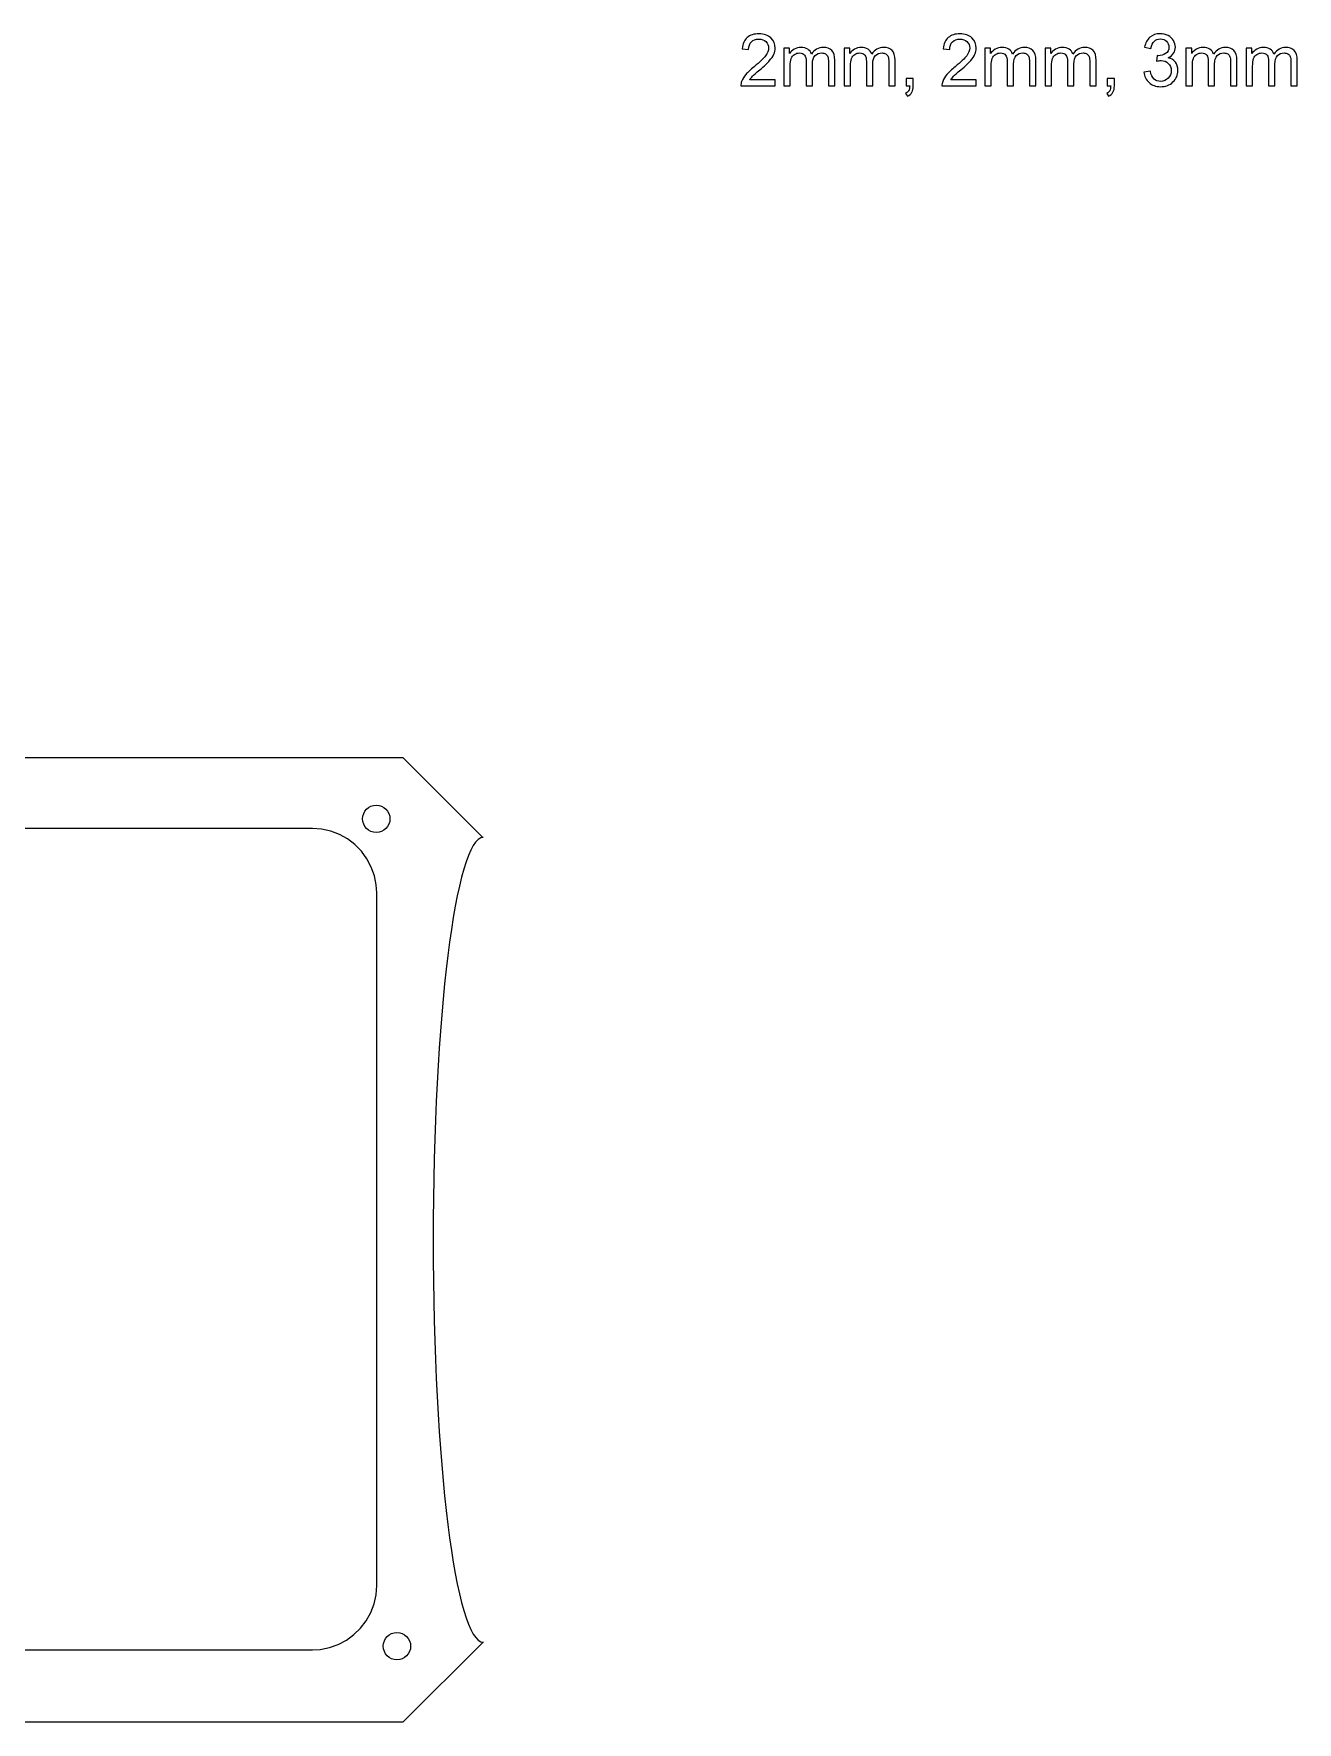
# Model space of a CAD drawing. Header units: millimetres. Extents: x -919 to 580, y -684 to 404.
# Drawn here: x 114.1 to 261.9, y -393 to -195.5 of the extents above; entities that cross this region are included whole.
import ezdxf

# ---------------------------------------------------------------- set-up
doc = ezdxf.new("R2010")
doc.units = ezdxf.units.MM
doc.header["$MEASUREMENT"] = 0
doc.layers.add('Layer 1', color=7, linetype='Continuous')

msp = doc.modelspace()

# ---------------------------------------------------------------- linework, layer by layer
at = {"layer": 'Layer 1', "color": 250, "lineweight": 20}
for centre in [(154.2132, -287.294), (156.6279, -384.0647)]:
    msp.add_ellipse(centre, major_axis=(0, 1.6), ratio=1, dxfattribs=at)
at = {"layer": 'Layer 1', "color": 250}
for points, knots in [([(200.8715, -200.8382), (200.8715, -200.8382), (200.8715, -201.5494), (200.8715, -201.5494), (200.8715, -201.5494), (196.8582, -201.5494), (196.8582, -201.5494), (196.8526, -201.3702), (196.8822, -201.198), (196.9457, -201.0315), (197.0487, -200.7592), (197.2138, -200.4897), (197.441, -200.2258), (197.6682, -199.9619), (197.9928, -199.6571), (198.4147, -199.3114), (199.0709, -198.7709), (199.5168, -198.3433), (199.7496, -198.0273), (199.9839, -197.7112), (200.101, -197.412), (200.101, -197.1298), (200.101, -196.8349), (199.9951, -196.5865), (199.7835, -196.3833), (199.5718, -196.1815), (199.2952, -196.0799), (198.9552, -196.0799), (198.5953, -196.0799), (198.3075, -196.1872), (198.0916, -196.4016), (197.8756, -196.6147), (197.767, -196.9111), (197.7642, -197.2906), (197.7642, -197.2906), (197.0022, -197.2144), (197.0022, -197.2144), (197.0544, -196.6444), (197.2519, -196.2097), (197.5934, -195.9106), (197.9363, -195.6114), (198.3949, -195.4618), (198.9721, -195.4618), (199.5535, -195.4618), (200.0149, -195.6227), (200.3536, -195.9459), (200.6936, -196.269), (200.863, -196.6698), (200.863, -197.1467), (200.863, -197.3894), (200.8136, -197.6279), (200.7134, -197.8622), (200.6146, -198.0978), (200.4495, -198.3448), (200.2195, -198.6044), (199.9881, -198.8626), (199.6057, -199.2196), (199.0723, -199.6712), (198.625, -200.0466), (198.3371, -200.3006), (198.2101, -200.4346), (198.0831, -200.5687), (197.9787, -200.7027), (197.8954, -200.8382), (197.8954, -200.8382), (200.8715, -200.8382), (200.8715, -200.8382)], [0, 0, 0, 0, 0.04545455, 0.04545455, 0.04545455, 0.09090909, 0.09090909, 0.09090909, 0.13636364, 0.13636364, 0.13636364, 0.18181818, 0.18181818, 0.18181818, 0.22727273, 0.22727273, 0.22727273, 0.27272727, 0.27272727, 0.27272727, 0.31818182, 0.31818182, 0.31818182, 0.36363636, 0.36363636, 0.36363636, 0.40909091, 0.40909091, 0.40909091, 0.45454545, 0.45454545, 0.45454545, 0.5, 0.5, 0.5, 0.54545455, 0.54545455, 0.54545455, 0.59090909, 0.59090909, 0.59090909, 0.63636364, 0.63636364, 0.63636364, 0.68181818, 0.68181818, 0.68181818, 0.72727273, 0.72727273, 0.72727273, 0.77272727, 0.77272727, 0.77272727, 0.81818182, 0.81818182, 0.81818182, 0.86363636, 0.86363636, 0.86363636, 0.90909091, 0.90909091, 0.90909091, 0.95454545, 0.95454545, 0.95454545, 1, 1, 1, 1]), ([(224.3906, -200.8382), (224.3906, -200.8382), (224.3906, -201.5494), (224.3906, -201.5494), (224.3906, -201.5494), (220.3773, -201.5494), (220.3773, -201.5494), (220.3717, -201.3702), (220.4013, -201.198), (220.4648, -201.0315), (220.5678, -200.7592), (220.7329, -200.4897), (220.9601, -200.2258), (221.1873, -199.9619), (221.5119, -199.6571), (221.9338, -199.3114), (222.59, -198.7709), (223.0359, -198.3433), (223.2687, -198.0273), (223.503, -197.7112), (223.6201, -197.412), (223.6201, -197.1298), (223.6201, -196.8349), (223.5142, -196.5865), (223.3026, -196.3833), (223.0909, -196.1815), (222.8143, -196.0799), (222.4743, -196.0799), (222.1144, -196.0799), (221.8266, -196.1872), (221.6107, -196.4016), (221.3947, -196.6147), (221.2861, -196.9111), (221.2833, -197.2906), (221.2833, -197.2906), (220.5213, -197.2144), (220.5213, -197.2144), (220.5735, -196.6444), (220.771, -196.2097), (221.1125, -195.9106), (221.4554, -195.6114), (221.914, -195.4618), (222.4912, -195.4618), (223.0726, -195.4618), (223.534, -195.6227), (223.8727, -195.9459), (224.2127, -196.269), (224.3821, -196.6698), (224.3821, -197.1467), (224.3821, -197.3894), (224.3327, -197.6279), (224.2325, -197.8622), (224.1337, -198.0978), (223.9686, -198.3448), (223.7386, -198.6044), (223.5072, -198.8626), (223.1248, -199.2196), (222.5914, -199.6712), (222.1441, -200.0466), (221.8562, -200.3006), (221.7292, -200.4346), (221.6022, -200.5687), (221.4978, -200.7027), (221.4145, -200.8382), (221.4145, -200.8382), (224.3906, -200.8382), (224.3906, -200.8382)], [0, 0, 0, 0, 0.04545455, 0.04545455, 0.04545455, 0.09090909, 0.09090909, 0.09090909, 0.13636364, 0.13636364, 0.13636364, 0.18181818, 0.18181818, 0.18181818, 0.22727273, 0.22727273, 0.22727273, 0.27272727, 0.27272727, 0.27272727, 0.31818182, 0.31818182, 0.31818182, 0.36363636, 0.36363636, 0.36363636, 0.40909091, 0.40909091, 0.40909091, 0.45454545, 0.45454545, 0.45454545, 0.5, 0.5, 0.5, 0.54545455, 0.54545455, 0.54545455, 0.59090909, 0.59090909, 0.59090909, 0.63636364, 0.63636364, 0.63636364, 0.68181818, 0.68181818, 0.68181818, 0.72727273, 0.72727273, 0.72727273, 0.77272727, 0.77272727, 0.77272727, 0.81818182, 0.81818182, 0.81818182, 0.86363636, 0.86363636, 0.86363636, 0.90909091, 0.90909091, 0.90909091, 0.95454545, 0.95454545, 0.95454545, 1, 1, 1, 1]), ([(244.0065, -199.9407), (244.0065, -199.9407), (244.7516, -199.8391), (244.7516, -199.8391), (244.8376, -200.2625), (244.9816, -200.5673), (245.1862, -200.7535), (245.3908, -200.9398), (245.642, -201.0329), (245.9397, -201.0329), (246.2925, -201.0329), (246.5903, -200.9116), (246.8301, -200.6689), (247.07, -200.4262), (247.19, -200.1256), (247.19, -199.7672), (247.19, -199.4257), (247.0785, -199.1434), (246.8541, -198.9205), (246.6312, -198.6989), (246.3475, -198.5875), (246.0018, -198.5875), (245.8607, -198.5875), (245.6857, -198.6157), (245.4755, -198.6707), (245.4755, -198.6707), (245.5587, -198.0188), (245.5587, -198.0188), (245.6081, -198.0244), (245.649, -198.0273), (245.6787, -198.0273), (245.9976, -198.0273), (246.2826, -197.944), (246.538, -197.7789), (246.792, -197.6138), (246.919, -197.3598), (246.919, -197.0169), (246.919, -196.7445), (246.8259, -196.5188), (246.6411, -196.3396), (246.4562, -196.1603), (246.2177, -196.0714), (245.9256, -196.0714), (245.6349, -196.0714), (245.3936, -196.1632), (245.2003, -196.3466), (245.007, -196.5301), (244.8828, -196.8052), (244.8278, -197.1721), (244.8278, -197.1721), (244.0827, -197.0366), (244.0827, -197.0366), (244.1744, -196.5371), (244.3804, -196.1491), (244.7036, -195.8739), (245.0253, -195.5987), (245.4275, -195.4618), (245.9073, -195.4618), (246.2375, -195.4618), (246.5423, -195.5324), (246.8203, -195.6749), (247.0997, -195.816), (247.3127, -196.0094), (247.4595, -196.2535), (247.6077, -196.499), (247.681, -196.7587), (247.681, -197.0338), (247.681, -197.2949), (247.6105, -197.532), (247.4708, -197.7464), (247.3297, -197.9609), (247.1208, -198.1317), (246.8457, -198.2587), (247.2041, -198.3405), (247.4821, -198.5127), (247.681, -198.7737), (247.8786, -199.0334), (247.9774, -199.3608), (247.9774, -199.7516), (247.9774, -200.2808), (247.7841, -200.731), (247.3988, -201.0993), (247.0122, -201.4676), (246.5239, -201.651), (245.9341, -201.651), (245.4021, -201.651), (244.9604, -201.4915), (244.609, -201.174), (244.2563, -200.8565), (244.0559, -200.4459), (244.0065, -199.9407)], [0, 0, 0, 0, 0.03333333, 0.03333333, 0.03333333, 0.06666667, 0.06666667, 0.06666667, 0.1, 0.1, 0.1, 0.13333333, 0.13333333, 0.13333333, 0.16666667, 0.16666667, 0.16666667, 0.2, 0.2, 0.2, 0.23333333, 0.23333333, 0.23333333, 0.26666667, 0.26666667, 0.26666667, 0.3, 0.3, 0.3, 0.33333333, 0.33333333, 0.33333333, 0.36666667, 0.36666667, 0.36666667, 0.4, 0.4, 0.4, 0.43333333, 0.43333333, 0.43333333, 0.46666667, 0.46666667, 0.46666667, 0.5, 0.5, 0.5, 0.53333333, 0.53333333, 0.53333333, 0.56666667, 0.56666667, 0.56666667, 0.6, 0.6, 0.6, 0.63333333, 0.63333333, 0.63333333, 0.66666667, 0.66666667, 0.66666667, 0.7, 0.7, 0.7, 0.73333333, 0.73333333, 0.73333333, 0.76666667, 0.76666667, 0.76666667, 0.8, 0.8, 0.8, 0.83333333, 0.83333333, 0.83333333, 0.86666667, 0.86666667, 0.86666667, 0.9, 0.9, 0.9, 0.93333333, 0.93333333, 0.93333333, 0.96666667, 0.96666667, 0.96666667, 1, 1, 1, 1]), ([(201.8804, -201.5494), (201.8804, -201.5494), (201.8804, -197.1552), (201.8804, -197.1552), (201.8804, -197.1552), (202.5493, -197.1552), (202.5493, -197.1552), (202.5493, -197.1552), (202.5493, -197.7761), (202.5493, -197.7761), (202.6861, -197.5616), (202.8696, -197.388), (203.0982, -197.2582), (203.3268, -197.127), (203.5864, -197.062), (203.8785, -197.062), (204.2031, -197.062), (204.4698, -197.1298), (204.6772, -197.2638), (204.8847, -197.3993), (205.0314, -197.587), (205.1161, -197.8297), (205.466, -197.3175), (205.919, -197.062), (206.4778, -197.062), (206.9153, -197.062), (207.2525, -197.182), (207.4868, -197.4233), (207.7224, -197.6646), (207.841, -198.0357), (207.841, -198.5367), (207.841, -198.5367), (207.841, -201.5494), (207.841, -201.5494), (207.841, -201.5494), (207.0959, -201.5494), (207.0959, -201.5494), (207.0959, -201.5494), (207.0959, -198.7836), (207.0959, -198.7836), (207.0959, -198.4873), (207.0705, -198.2728), (207.0225, -198.1416), (206.9745, -198.0103), (206.887, -197.9059), (206.7586, -197.8255), (206.6316, -197.745), (206.4821, -197.7055), (206.3113, -197.7055), (206.0009, -197.7055), (205.744, -197.8085), (205.5394, -198.0131), (205.3348, -198.2192), (205.2332, -198.548), (205.2332, -198.9995), (205.2332, -198.9995), (205.2332, -201.5494), (205.2332, -201.5494), (205.2332, -201.5494), (204.4881, -201.5494), (204.4881, -201.5494), (204.4881, -201.5494), (204.4881, -198.6975), (204.4881, -198.6975), (204.4881, -198.3673), (204.4275, -198.119), (204.3061, -197.9539), (204.1848, -197.7888), (203.9858, -197.7055), (203.7106, -197.7055), (203.5018, -197.7055), (203.3085, -197.7606), (203.1307, -197.8706), (202.9529, -197.9807), (202.8244, -198.1416), (202.744, -198.3546), (202.665, -198.5663), (202.6255, -198.8725), (202.6255, -199.2719), (202.6255, -199.2719), (202.6255, -201.5494), (202.6255, -201.5494), (202.6255, -201.5494), (201.8804, -201.5494), (201.8804, -201.5494)], [0, 0, 0, 0, 0.03571429, 0.03571429, 0.03571429, 0.07142857, 0.07142857, 0.07142857, 0.10714286, 0.10714286, 0.10714286, 0.14285714, 0.14285714, 0.14285714, 0.17857143, 0.17857143, 0.17857143, 0.21428571, 0.21428571, 0.21428571, 0.25, 0.25, 0.25, 0.28571429, 0.28571429, 0.28571429, 0.32142857, 0.32142857, 0.32142857, 0.35714286, 0.35714286, 0.35714286, 0.39285714, 0.39285714, 0.39285714, 0.42857143, 0.42857143, 0.42857143, 0.46428571, 0.46428571, 0.46428571, 0.5, 0.5, 0.5, 0.53571429, 0.53571429, 0.53571429, 0.57142857, 0.57142857, 0.57142857, 0.60714286, 0.60714286, 0.60714286, 0.64285714, 0.64285714, 0.64285714, 0.67857143, 0.67857143, 0.67857143, 0.71428571, 0.71428571, 0.71428571, 0.75, 0.75, 0.75, 0.78571429, 0.78571429, 0.78571429, 0.82142857, 0.82142857, 0.82142857, 0.85714286, 0.85714286, 0.85714286, 0.89285714, 0.89285714, 0.89285714, 0.92857143, 0.92857143, 0.92857143, 0.96428571, 0.96428571, 0.96428571, 1, 1, 1, 1]), ([(208.9332, -201.5494), (208.9332, -201.5494), (208.9332, -197.1552), (208.9332, -197.1552), (208.9332, -197.1552), (209.6021, -197.1552), (209.6021, -197.1552), (209.6021, -197.1552), (209.6021, -197.7761), (209.6021, -197.7761), (209.7389, -197.5616), (209.9224, -197.388), (210.151, -197.2582), (210.3796, -197.127), (210.6392, -197.062), (210.9313, -197.062), (211.2559, -197.062), (211.5226, -197.1298), (211.73, -197.2638), (211.9375, -197.3993), (212.0842, -197.587), (212.1689, -197.8297), (212.5188, -197.3175), (212.9718, -197.062), (213.5306, -197.062), (213.9681, -197.062), (214.3053, -197.182), (214.5396, -197.4233), (214.7752, -197.6646), (214.8938, -198.0357), (214.8938, -198.5367), (214.8938, -198.5367), (214.8938, -201.5494), (214.8938, -201.5494), (214.8938, -201.5494), (214.1487, -201.5494), (214.1487, -201.5494), (214.1487, -201.5494), (214.1487, -198.7836), (214.1487, -198.7836), (214.1487, -198.4873), (214.1233, -198.2728), (214.0753, -198.1416), (214.0273, -198.0103), (213.9398, -197.9059), (213.8114, -197.8255), (213.6844, -197.745), (213.5349, -197.7055), (213.3641, -197.7055), (213.0537, -197.7055), (212.7968, -197.8085), (212.5922, -198.0131), (212.3876, -198.2192), (212.286, -198.548), (212.286, -198.9995), (212.286, -198.9995), (212.286, -201.5494), (212.286, -201.5494), (212.286, -201.5494), (211.5409, -201.5494), (211.5409, -201.5494), (211.5409, -201.5494), (211.5409, -198.6975), (211.5409, -198.6975), (211.5409, -198.3673), (211.4803, -198.119), (211.3589, -197.9539), (211.2376, -197.7888), (211.0386, -197.7055), (210.7634, -197.7055), (210.5546, -197.7055), (210.3613, -197.7606), (210.1835, -197.8706), (210.0057, -197.9807), (209.8772, -198.1416), (209.7968, -198.3546), (209.7178, -198.5663), (209.6783, -198.8725), (209.6783, -199.2719), (209.6783, -199.2719), (209.6783, -201.5494), (209.6783, -201.5494), (209.6783, -201.5494), (208.9332, -201.5494), (208.9332, -201.5494)], [0, 0, 0, 0, 0.03571429, 0.03571429, 0.03571429, 0.07142857, 0.07142857, 0.07142857, 0.10714286, 0.10714286, 0.10714286, 0.14285714, 0.14285714, 0.14285714, 0.17857143, 0.17857143, 0.17857143, 0.21428571, 0.21428571, 0.21428571, 0.25, 0.25, 0.25, 0.28571429, 0.28571429, 0.28571429, 0.32142857, 0.32142857, 0.32142857, 0.35714286, 0.35714286, 0.35714286, 0.39285714, 0.39285714, 0.39285714, 0.42857143, 0.42857143, 0.42857143, 0.46428571, 0.46428571, 0.46428571, 0.5, 0.5, 0.5, 0.53571429, 0.53571429, 0.53571429, 0.57142857, 0.57142857, 0.57142857, 0.60714286, 0.60714286, 0.60714286, 0.64285714, 0.64285714, 0.64285714, 0.67857143, 0.67857143, 0.67857143, 0.71428571, 0.71428571, 0.71428571, 0.75, 0.75, 0.75, 0.78571429, 0.78571429, 0.78571429, 0.82142857, 0.82142857, 0.82142857, 0.85714286, 0.85714286, 0.85714286, 0.89285714, 0.89285714, 0.89285714, 0.92857143, 0.92857143, 0.92857143, 0.96428571, 0.96428571, 0.96428571, 1, 1, 1, 1]), ([(225.3995, -201.5494), (225.3995, -201.5494), (225.3995, -197.1552), (225.3995, -197.1552), (225.3995, -197.1552), (226.0684, -197.1552), (226.0684, -197.1552), (226.0684, -197.1552), (226.0684, -197.7761), (226.0684, -197.7761), (226.2052, -197.5616), (226.3887, -197.388), (226.6173, -197.2582), (226.8459, -197.127), (227.1055, -197.062), (227.3976, -197.062), (227.7222, -197.062), (227.9889, -197.1298), (228.1963, -197.2638), (228.4038, -197.3993), (228.5505, -197.587), (228.6352, -197.8297), (228.9851, -197.3175), (229.4381, -197.062), (229.9969, -197.062), (230.4344, -197.062), (230.7716, -197.182), (231.0059, -197.4233), (231.2415, -197.6646), (231.3601, -198.0357), (231.3601, -198.5367), (231.3601, -198.5367), (231.3601, -201.5494), (231.3601, -201.5494), (231.3601, -201.5494), (230.615, -201.5494), (230.615, -201.5494), (230.615, -201.5494), (230.615, -198.7836), (230.615, -198.7836), (230.615, -198.4873), (230.5896, -198.2728), (230.5416, -198.1416), (230.4936, -198.0103), (230.4061, -197.9059), (230.2777, -197.8255), (230.1507, -197.745), (230.0012, -197.7055), (229.8304, -197.7055), (229.52, -197.7055), (229.2631, -197.8085), (229.0585, -198.0131), (228.8539, -198.2192), (228.7523, -198.548), (228.7523, -198.9995), (228.7523, -198.9995), (228.7523, -201.5494), (228.7523, -201.5494), (228.7523, -201.5494), (228.0072, -201.5494), (228.0072, -201.5494), (228.0072, -201.5494), (228.0072, -198.6975), (228.0072, -198.6975), (228.0072, -198.3673), (227.9466, -198.119), (227.8252, -197.9539), (227.7039, -197.7888), (227.5049, -197.7055), (227.2297, -197.7055), (227.0209, -197.7055), (226.8276, -197.7606), (226.6498, -197.8706), (226.472, -197.9807), (226.3435, -198.1416), (226.2631, -198.3546), (226.1841, -198.5663), (226.1446, -198.8725), (226.1446, -199.2719), (226.1446, -199.2719), (226.1446, -201.5494), (226.1446, -201.5494), (226.1446, -201.5494), (225.3995, -201.5494), (225.3995, -201.5494)], [0, 0, 0, 0, 0.03571429, 0.03571429, 0.03571429, 0.07142857, 0.07142857, 0.07142857, 0.10714286, 0.10714286, 0.10714286, 0.14285714, 0.14285714, 0.14285714, 0.17857143, 0.17857143, 0.17857143, 0.21428571, 0.21428571, 0.21428571, 0.25, 0.25, 0.25, 0.28571429, 0.28571429, 0.28571429, 0.32142857, 0.32142857, 0.32142857, 0.35714286, 0.35714286, 0.35714286, 0.39285714, 0.39285714, 0.39285714, 0.42857143, 0.42857143, 0.42857143, 0.46428571, 0.46428571, 0.46428571, 0.5, 0.5, 0.5, 0.53571429, 0.53571429, 0.53571429, 0.57142857, 0.57142857, 0.57142857, 0.60714286, 0.60714286, 0.60714286, 0.64285714, 0.64285714, 0.64285714, 0.67857143, 0.67857143, 0.67857143, 0.71428571, 0.71428571, 0.71428571, 0.75, 0.75, 0.75, 0.78571429, 0.78571429, 0.78571429, 0.82142857, 0.82142857, 0.82142857, 0.85714286, 0.85714286, 0.85714286, 0.89285714, 0.89285714, 0.89285714, 0.92857143, 0.92857143, 0.92857143, 0.96428571, 0.96428571, 0.96428571, 1, 1, 1, 1]), ([(232.4523, -201.5494), (232.4523, -201.5494), (232.4523, -197.1552), (232.4523, -197.1552), (232.4523, -197.1552), (233.1212, -197.1552), (233.1212, -197.1552), (233.1212, -197.1552), (233.1212, -197.7761), (233.1212, -197.7761), (233.258, -197.5616), (233.4415, -197.388), (233.6701, -197.2582), (233.8987, -197.127), (234.1583, -197.062), (234.4504, -197.062), (234.775, -197.062), (235.0417, -197.1298), (235.2491, -197.2638), (235.4566, -197.3993), (235.6033, -197.587), (235.688, -197.8297), (236.0379, -197.3175), (236.4909, -197.062), (237.0497, -197.062), (237.4872, -197.062), (237.8244, -197.182), (238.0587, -197.4233), (238.2943, -197.6646), (238.4129, -198.0357), (238.4129, -198.5367), (238.4129, -198.5367), (238.4129, -201.5494), (238.4129, -201.5494), (238.4129, -201.5494), (237.6678, -201.5494), (237.6678, -201.5494), (237.6678, -201.5494), (237.6678, -198.7836), (237.6678, -198.7836), (237.6678, -198.4873), (237.6424, -198.2728), (237.5944, -198.1416), (237.5464, -198.0103), (237.4589, -197.9059), (237.3305, -197.8255), (237.2035, -197.745), (237.054, -197.7055), (236.8832, -197.7055), (236.5728, -197.7055), (236.3159, -197.8085), (236.1113, -198.0131), (235.9067, -198.2192), (235.8051, -198.548), (235.8051, -198.9995), (235.8051, -198.9995), (235.8051, -201.5494), (235.8051, -201.5494), (235.8051, -201.5494), (235.06, -201.5494), (235.06, -201.5494), (235.06, -201.5494), (235.06, -198.6975), (235.06, -198.6975), (235.06, -198.3673), (234.9994, -198.119), (234.878, -197.9539), (234.7567, -197.7888), (234.5577, -197.7055), (234.2825, -197.7055), (234.0737, -197.7055), (233.8804, -197.7606), (233.7026, -197.8706), (233.5248, -197.9807), (233.3963, -198.1416), (233.3159, -198.3546), (233.2369, -198.5663), (233.1974, -198.8725), (233.1974, -199.2719), (233.1974, -199.2719), (233.1974, -201.5494), (233.1974, -201.5494), (233.1974, -201.5494), (232.4523, -201.5494), (232.4523, -201.5494)], [0, 0, 0, 0, 0.03571429, 0.03571429, 0.03571429, 0.07142857, 0.07142857, 0.07142857, 0.10714286, 0.10714286, 0.10714286, 0.14285714, 0.14285714, 0.14285714, 0.17857143, 0.17857143, 0.17857143, 0.21428571, 0.21428571, 0.21428571, 0.25, 0.25, 0.25, 0.28571429, 0.28571429, 0.28571429, 0.32142857, 0.32142857, 0.32142857, 0.35714286, 0.35714286, 0.35714286, 0.39285714, 0.39285714, 0.39285714, 0.42857143, 0.42857143, 0.42857143, 0.46428571, 0.46428571, 0.46428571, 0.5, 0.5, 0.5, 0.53571429, 0.53571429, 0.53571429, 0.57142857, 0.57142857, 0.57142857, 0.60714286, 0.60714286, 0.60714286, 0.64285714, 0.64285714, 0.64285714, 0.67857143, 0.67857143, 0.67857143, 0.71428571, 0.71428571, 0.71428571, 0.75, 0.75, 0.75, 0.78571429, 0.78571429, 0.78571429, 0.82142857, 0.82142857, 0.82142857, 0.85714286, 0.85714286, 0.85714286, 0.89285714, 0.89285714, 0.89285714, 0.92857143, 0.92857143, 0.92857143, 0.96428571, 0.96428571, 0.96428571, 1, 1, 1, 1]), ([(248.9186, -201.5494), (248.9186, -201.5494), (248.9186, -197.1552), (248.9186, -197.1552), (248.9186, -197.1552), (249.5875, -197.1552), (249.5875, -197.1552), (249.5875, -197.1552), (249.5875, -197.7761), (249.5875, -197.7761), (249.7243, -197.5616), (249.9078, -197.388), (250.1364, -197.2582), (250.365, -197.127), (250.6246, -197.062), (250.9167, -197.062), (251.2413, -197.062), (251.508, -197.1298), (251.7154, -197.2638), (251.9229, -197.3993), (252.0696, -197.587), (252.1543, -197.8297), (252.5042, -197.3175), (252.9572, -197.062), (253.516, -197.062), (253.9535, -197.062), (254.2907, -197.182), (254.525, -197.4233), (254.7606, -197.6646), (254.8792, -198.0357), (254.8792, -198.5367), (254.8792, -198.5367), (254.8792, -201.5494), (254.8792, -201.5494), (254.8792, -201.5494), (254.1341, -201.5494), (254.1341, -201.5494), (254.1341, -201.5494), (254.1341, -198.7836), (254.1341, -198.7836), (254.1341, -198.4873), (254.1087, -198.2728), (254.0607, -198.1416), (254.0127, -198.0103), (253.9252, -197.9059), (253.7968, -197.8255), (253.6698, -197.745), (253.5203, -197.7055), (253.3495, -197.7055), (253.0391, -197.7055), (252.7822, -197.8085), (252.5776, -198.0131), (252.373, -198.2192), (252.2714, -198.548), (252.2714, -198.9995), (252.2714, -198.9995), (252.2714, -201.5494), (252.2714, -201.5494), (252.2714, -201.5494), (251.5263, -201.5494), (251.5263, -201.5494), (251.5263, -201.5494), (251.5263, -198.6975), (251.5263, -198.6975), (251.5263, -198.3673), (251.4657, -198.119), (251.3443, -197.9539), (251.223, -197.7888), (251.024, -197.7055), (250.7488, -197.7055), (250.54, -197.7055), (250.3467, -197.7606), (250.1689, -197.8706), (249.9911, -197.9807), (249.8626, -198.1416), (249.7822, -198.3546), (249.7032, -198.5663), (249.6637, -198.8725), (249.6637, -199.2719), (249.6637, -199.2719), (249.6637, -201.5494), (249.6637, -201.5494), (249.6637, -201.5494), (248.9186, -201.5494), (248.9186, -201.5494)], [0, 0, 0, 0, 0.03571429, 0.03571429, 0.03571429, 0.07142857, 0.07142857, 0.07142857, 0.10714286, 0.10714286, 0.10714286, 0.14285714, 0.14285714, 0.14285714, 0.17857143, 0.17857143, 0.17857143, 0.21428571, 0.21428571, 0.21428571, 0.25, 0.25, 0.25, 0.28571429, 0.28571429, 0.28571429, 0.32142857, 0.32142857, 0.32142857, 0.35714286, 0.35714286, 0.35714286, 0.39285714, 0.39285714, 0.39285714, 0.42857143, 0.42857143, 0.42857143, 0.46428571, 0.46428571, 0.46428571, 0.5, 0.5, 0.5, 0.53571429, 0.53571429, 0.53571429, 0.57142857, 0.57142857, 0.57142857, 0.60714286, 0.60714286, 0.60714286, 0.64285714, 0.64285714, 0.64285714, 0.67857143, 0.67857143, 0.67857143, 0.71428571, 0.71428571, 0.71428571, 0.75, 0.75, 0.75, 0.78571429, 0.78571429, 0.78571429, 0.82142857, 0.82142857, 0.82142857, 0.85714286, 0.85714286, 0.85714286, 0.89285714, 0.89285714, 0.89285714, 0.92857143, 0.92857143, 0.92857143, 0.96428571, 0.96428571, 0.96428571, 1, 1, 1, 1]), ([(255.9714, -201.5494), (255.9714, -201.5494), (255.9714, -197.1552), (255.9714, -197.1552), (255.9714, -197.1552), (256.6403, -197.1552), (256.6403, -197.1552), (256.6403, -197.1552), (256.6403, -197.7761), (256.6403, -197.7761), (256.7771, -197.5616), (256.9606, -197.388), (257.1892, -197.2582), (257.4178, -197.127), (257.6774, -197.062), (257.9695, -197.062), (258.2941, -197.062), (258.5608, -197.1298), (258.7682, -197.2638), (258.9757, -197.3993), (259.1224, -197.587), (259.2071, -197.8297), (259.557, -197.3175), (260.01, -197.062), (260.5688, -197.062), (261.0063, -197.062), (261.3435, -197.182), (261.5778, -197.4233), (261.8134, -197.6646), (261.932, -198.0357), (261.932, -198.5367), (261.932, -198.5367), (261.932, -201.5494), (261.932, -201.5494), (261.932, -201.5494), (261.1869, -201.5494), (261.1869, -201.5494), (261.1869, -201.5494), (261.1869, -198.7836), (261.1869, -198.7836), (261.1869, -198.4873), (261.1615, -198.2728), (261.1135, -198.1416), (261.0655, -198.0103), (260.978, -197.9059), (260.8496, -197.8255), (260.7226, -197.745), (260.5731, -197.7055), (260.4023, -197.7055), (260.0919, -197.7055), (259.835, -197.8085), (259.6304, -198.0131), (259.4258, -198.2192), (259.3242, -198.548), (259.3242, -198.9995), (259.3242, -198.9995), (259.3242, -201.5494), (259.3242, -201.5494), (259.3242, -201.5494), (258.5791, -201.5494), (258.5791, -201.5494), (258.5791, -201.5494), (258.5791, -198.6975), (258.5791, -198.6975), (258.5791, -198.3673), (258.5185, -198.119), (258.3971, -197.9539), (258.2758, -197.7888), (258.0768, -197.7055), (257.8016, -197.7055), (257.5928, -197.7055), (257.3995, -197.7606), (257.2217, -197.8706), (257.0439, -197.9807), (256.9154, -198.1416), (256.835, -198.3546), (256.756, -198.5663), (256.7165, -198.8725), (256.7165, -199.2719), (256.7165, -199.2719), (256.7165, -201.5494), (256.7165, -201.5494), (256.7165, -201.5494), (255.9714, -201.5494), (255.9714, -201.5494)], [0, 0, 0, 0, 0.03571429, 0.03571429, 0.03571429, 0.07142857, 0.07142857, 0.07142857, 0.10714286, 0.10714286, 0.10714286, 0.14285714, 0.14285714, 0.14285714, 0.17857143, 0.17857143, 0.17857143, 0.21428571, 0.21428571, 0.21428571, 0.25, 0.25, 0.25, 0.28571429, 0.28571429, 0.28571429, 0.32142857, 0.32142857, 0.32142857, 0.35714286, 0.35714286, 0.35714286, 0.39285714, 0.39285714, 0.39285714, 0.42857143, 0.42857143, 0.42857143, 0.46428571, 0.46428571, 0.46428571, 0.5, 0.5, 0.5, 0.53571429, 0.53571429, 0.53571429, 0.57142857, 0.57142857, 0.57142857, 0.60714286, 0.60714286, 0.60714286, 0.64285714, 0.64285714, 0.64285714, 0.67857143, 0.67857143, 0.67857143, 0.71428571, 0.71428571, 0.71428571, 0.75, 0.75, 0.75, 0.78571429, 0.78571429, 0.78571429, 0.82142857, 0.82142857, 0.82142857, 0.85714286, 0.85714286, 0.85714286, 0.89285714, 0.89285714, 0.89285714, 0.92857143, 0.92857143, 0.92857143, 0.96428571, 0.96428571, 0.96428571, 1, 1, 1, 1]), ([(216.1807, -201.5494), (216.1807, -201.5494), (216.1807, -200.7027), (216.1807, -200.7027), (216.1807, -200.7027), (217.0274, -200.7027), (217.0274, -200.7027), (217.0274, -200.7027), (217.0274, -201.5494), (217.0274, -201.5494), (217.0274, -201.8613), (216.9724, -202.1138), (216.8609, -202.3058), (216.7508, -202.4977), (216.5744, -202.6472), (216.3331, -202.7517), (216.3331, -202.7517), (216.1299, -202.4299), (216.1299, -202.4299), (216.288, -202.3608), (216.4037, -202.2592), (216.4771, -202.1265), (216.5519, -201.9925), (216.5942, -201.8006), (216.6027, -201.5494), (216.6027, -201.5494), (216.1807, -201.5494), (216.1807, -201.5494)], [0, 0, 0, 0, 0.11111111, 0.11111111, 0.11111111, 0.22222222, 0.22222222, 0.22222222, 0.33333333, 0.33333333, 0.33333333, 0.44444444, 0.44444444, 0.44444444, 0.55555556, 0.55555556, 0.55555556, 0.66666667, 0.66666667, 0.66666667, 0.77777778, 0.77777778, 0.77777778, 0.88888889, 0.88888889, 0.88888889, 1, 1, 1, 1]), ([(239.6998, -201.5494), (239.6998, -201.5494), (239.6998, -200.7027), (239.6998, -200.7027), (239.6998, -200.7027), (240.5465, -200.7027), (240.5465, -200.7027), (240.5465, -200.7027), (240.5465, -201.5494), (240.5465, -201.5494), (240.5465, -201.8613), (240.4915, -202.1138), (240.38, -202.3058), (240.2699, -202.4977), (240.0935, -202.6472), (239.8522, -202.7517), (239.8522, -202.7517), (239.649, -202.4299), (239.649, -202.4299), (239.8071, -202.3608), (239.9228, -202.2592), (239.9962, -202.1265), (240.071, -201.9925), (240.1133, -201.8006), (240.1218, -201.5494), (240.1218, -201.5494), (239.6998, -201.5494), (239.6998, -201.5494)], [0, 0, 0, 0, 0.11111111, 0.11111111, 0.11111111, 0.22222222, 0.22222222, 0.22222222, 0.33333333, 0.33333333, 0.33333333, 0.44444444, 0.44444444, 0.44444444, 0.55555556, 0.55555556, 0.55555556, 0.66666667, 0.66666667, 0.66666667, 0.77777778, 0.77777778, 0.77777778, 0.88888889, 0.88888889, 0.88888889, 1, 1, 1, 1])]:
    msp.add_open_spline(points, degree=3, knots=knots, dxfattribs=at)
at = {"layer": 'Layer 1', "color": 242, "lineweight": 9}
msp.add_open_spline([(-2.655, -280.1303), (-2.655, -280.1303), (-2.6506, -286.0152), (-2.6506, -286.0152), (-2.6506, -286.0152), (-5.6255, -286.0134), (-5.6255, -286.0134), (-5.6255, -286.0134), (-5.6219, -288.4104), (-5.6219, -288.4104), (-5.6219, -288.4104), (-144.264, -288.4318), (-144.264, -288.4318), (-144.264, -288.4318), (-145.1797, -288.4879), (-145.1797, -288.4879), (-145.1797, -288.4879), (-146.2483, -288.6984), (-146.2483, -288.6984), (-146.2483, -288.6984), (-147.276, -289.0611), (-147.276, -289.0611), (-147.276, -289.0611), (-148.2399, -289.5683), (-148.2399, -289.5683), (-148.2399, -289.5683), (-149.1196, -290.2092), (-149.1196, -290.2092), (-149.1196, -290.2092), (-149.899, -290.9705), (-149.899, -290.9705), (-149.899, -290.9705), (-150.5598, -291.8363), (-150.5598, -291.8363), (-150.5598, -291.8363), (-151.0889, -292.7885), (-151.0889, -292.7885), (-151.0889, -292.7885), (-151.474, -293.807), (-151.474, -293.807), (-151.474, -293.807), (-151.7091, -294.8705), (-151.7091, -294.8705), (-151.7091, -294.8705), (-151.7879, -295.9559), (-151.7879, -295.9559), (-151.7879, -295.9559), (-151.7879, -376.9831), (-151.7879, -376.9831), (-151.7879, -376.9831), (-151.7323, -377.8989), (-151.7323, -377.8989), (-151.7323, -377.8989), (-151.5216, -378.9676), (-151.5216, -378.9676), (-151.5216, -378.9676), (-151.1588, -379.9953), (-151.1588, -379.9953), (-151.1588, -379.9953), (-150.651, -380.9591), (-150.651, -380.9591), (-150.651, -380.9591), (-150.0105, -381.8388), (-150.0105, -381.8388), (-150.0105, -381.8388), (-149.2494, -382.6182), (-149.2494, -382.6182), (-149.2494, -382.6182), (-148.3838, -383.279), (-148.3838, -383.279), (-148.3838, -383.279), (-147.4311, -383.8081), (-147.4311, -383.8081), (-147.4311, -383.8081), (-146.4125, -384.1932), (-146.4125, -384.1932), (-146.4125, -384.1932), (-145.3494, -384.4283), (-145.3494, -384.4283), (-145.3494, -384.4283), (-144.2635, -384.5071), (-144.2635, -384.5071), (-144.2635, -384.5071), (146.7354, -384.4946), (146.7354, -384.4946), (146.7354, -384.4946), (147.6512, -384.439), (147.6512, -384.439), (147.6512, -384.439), (148.7199, -384.2283), (148.7199, -384.2283), (148.7199, -384.2283), (149.7476, -383.8655), (149.7476, -383.8655), (149.7476, -383.8655), (150.7114, -383.3577), (150.7114, -383.3577), (150.7114, -383.3577), (151.5911, -382.7172), (151.5911, -382.7172), (151.5911, -382.7172), (152.3705, -381.9561), (152.3705, -381.9561), (152.3705, -381.9561), (153.0313, -381.0905), (153.0313, -381.0905), (153.0313, -381.0905), (153.5604, -380.1378), (153.5604, -380.1378), (153.5604, -380.1378), (153.9455, -379.1192), (153.9455, -379.1192), (153.9455, -379.1192), (154.1806, -378.0561), (154.1806, -378.0561), (154.1806, -378.0561), (154.2594, -376.9702), (154.2594, -376.9702), (154.2594, -376.9702), (154.2594, -295.9436), (154.2594, -295.9436), (154.2594, -295.9436), (154.2038, -295.0271), (154.2038, -295.0271), (154.2038, -295.0271), (153.9931, -293.9586), (153.9931, -293.9586), (153.9931, -293.9586), (153.6303, -292.9316), (153.6303, -292.9316), (153.6303, -292.9316), (153.1225, -291.9678), (153.1225, -291.9678), (153.1225, -291.9678), (152.482, -291.0872), (152.482, -291.0872), (152.482, -291.0872), (151.7208, -290.3084), (151.7208, -290.3084), (151.7208, -290.3084), (150.8553, -289.6476), (150.8553, -289.6476), (150.8553, -289.6476), (149.9026, -289.1187), (149.9026, -289.1187), (149.9026, -289.1187), (148.884, -288.7328), (148.884, -288.7328), (148.884, -288.7328), (147.8209, -288.4981), (147.8209, -288.4981), (147.8209, -288.4981), (146.735, -288.4193), (146.735, -288.4193), (146.735, -288.4193), (13.1609, -288.4315), (13.1609, -288.4315), (13.1609, -288.4315), (13.1844, -286.0241), (13.1844, -286.0241), (13.1844, -286.0241), (9.8459, -286.0255), (9.8459, -286.0255), (9.8459, -286.0255), (9.8502, -280.1303), (9.8502, -280.1303)], degree=3, knots=[0, 0, 0, 0, 0.01818182, 0.01818182, 0.01818182, 0.03636364, 0.03636364, 0.03636364, 0.05454545, 0.05454545, 0.05454545, 0.07272727, 0.07272727, 0.07272727, 0.09090909, 0.09090909, 0.09090909, 0.10909091, 0.10909091, 0.10909091, 0.12727273, 0.12727273, 0.12727273, 0.14545455, 0.14545455, 0.14545455, 0.16363636, 0.16363636, 0.16363636, 0.18181818, 0.18181818, 0.18181818, 0.2, 0.2, 0.2, 0.21818182, 0.21818182, 0.21818182, 0.23636364, 0.23636364, 0.23636364, 0.25454545, 0.25454545, 0.25454545, 0.27272727, 0.27272727, 0.27272727, 0.29090909, 0.29090909, 0.29090909, 0.30909091, 0.30909091, 0.30909091, 0.32727273, 0.32727273, 0.32727273, 0.34545455, 0.34545455, 0.34545455, 0.36363636, 0.36363636, 0.36363636, 0.38181818, 0.38181818, 0.38181818, 0.4, 0.4, 0.4, 0.41818182, 0.41818182, 0.41818182, 0.43636364, 0.43636364, 0.43636364, 0.45454545, 0.45454545, 0.45454545, 0.47272727, 0.47272727, 0.47272727, 0.49090909, 0.49090909, 0.49090909, 0.50909091, 0.50909091, 0.50909091, 0.52727273, 0.52727273, 0.52727273, 0.54545455, 0.54545455, 0.54545455, 0.56363636, 0.56363636, 0.56363636, 0.58181818, 0.58181818, 0.58181818, 0.6, 0.6, 0.6, 0.61818182, 0.61818182, 0.61818182, 0.63636364, 0.63636364, 0.63636364, 0.65454545, 0.65454545, 0.65454545, 0.67272727, 0.67272727, 0.67272727, 0.69090909, 0.69090909, 0.69090909, 0.70909091, 0.70909091, 0.70909091, 0.72727273, 0.72727273, 0.72727273, 0.74545455, 0.74545455, 0.74545455, 0.76363636, 0.76363636, 0.76363636, 0.78181818, 0.78181818, 0.78181818, 0.8, 0.8, 0.8, 0.81818182, 0.81818182, 0.81818182, 0.83636364, 0.83636364, 0.83636364, 0.85454545, 0.85454545, 0.85454545, 0.87272727, 0.87272727, 0.87272727, 0.89090909, 0.89090909, 0.89090909, 0.90909091, 0.90909091, 0.90909091, 0.92727273, 0.92727273, 0.92727273, 0.94545455, 0.94545455, 0.94545455, 0.96363636, 0.96363636, 0.96363636, 0.98181818, 0.98181818, 0.98181818, 1, 1, 1, 1], dxfattribs=at)
at = {"layer": 'Layer 1', "color": 250, "lineweight": 20}
for points, knots in [([(9.8502, -280.1303), (9.8502, -280.1303), (157.3279, -280.1303), (157.3279, -280.1303), (157.3279, -280.1303), (166.693, -289.4567), (166.693, -289.4567)], [0, 0, 0, 0, 0.5, 0.5, 0.5, 1, 1, 1, 1]), ([(166.7298, -289.4555), (163.4858, -289.4805), (160.8576, -310.5498), (160.8576, -336.5314), (160.8576, -362.5307), (163.4892, -383.6073), (166.7355, -383.6073)], [0, 0, 0, 0, 0.5, 0.5, 0.5, 1, 1, 1, 1]), ([(166.7094, -383.6068), (166.7094, -383.6068), (157.3279, -392.9609), (157.3279, -392.9609), (157.3279, -392.9609), (-154.4952, -392.9609), (-154.4952, -392.9609), (-154.4952, -392.9609), (-163.8759, -383.6073), (-163.8759, -383.6073)], [0, 0, 0, 0, 0.33333333, 0.33333333, 0.33333333, 0.66666667, 0.66666667, 0.66666667, 1, 1, 1, 1])]:
    msp.add_open_spline(points, degree=3, knots=knots, dxfattribs=at)

doc.saveas('drawing.dxf')
